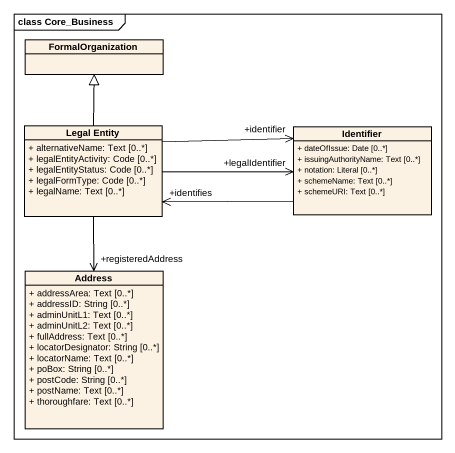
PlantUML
@startuml
mainframe class Core_Business
hide circle
hide empty members
skinparam classAttributeIconSize 0
class FormalOrganization
class "Legal Entity" as Legal_Entity {
  + alternativeName: Text [0..*]
  + legalEntityActivity: Code [0..*]
  + legalEntityStatus: Code [0..*]
  + legalFormType: Code [0..*]
  + legalName: Text [0..*]
}
class Identifier {
  + dateOfIssue: Date [0..*]
  + issuingAuthorityName: Text [0..*]
  + notation: Literal [0..*]
  + schemeName: Text [0..*]
  + schemeURI: Text [0..*]
}
class Address {
  + addressArea: Text [0..*]
  + addressID: String [0..*]
  + adminUnitL1: Text [0..*]
  + adminUnitL2: Text [0..*]
  + fullAddress: Text [0..*]
  + locatorDesignator: String [0..*]
  + locatorName: Text [0..*]
  + poBox: String [0..*]
  + postCode: String [0..*]
  + postName: Text [0..*]
  + thoroughfare: Text [0..*]
}
Legal_Entity -up-|> FormalOrganization
Legal_Entity -right-> "+legalIdentifier" Identifier
Legal_Entity -right-> "+identifier" Identifier
Legal_Entity --> "+registeredAddress" Address
Identifier -left-> "+identifies" Legal_Entity
@enduml
